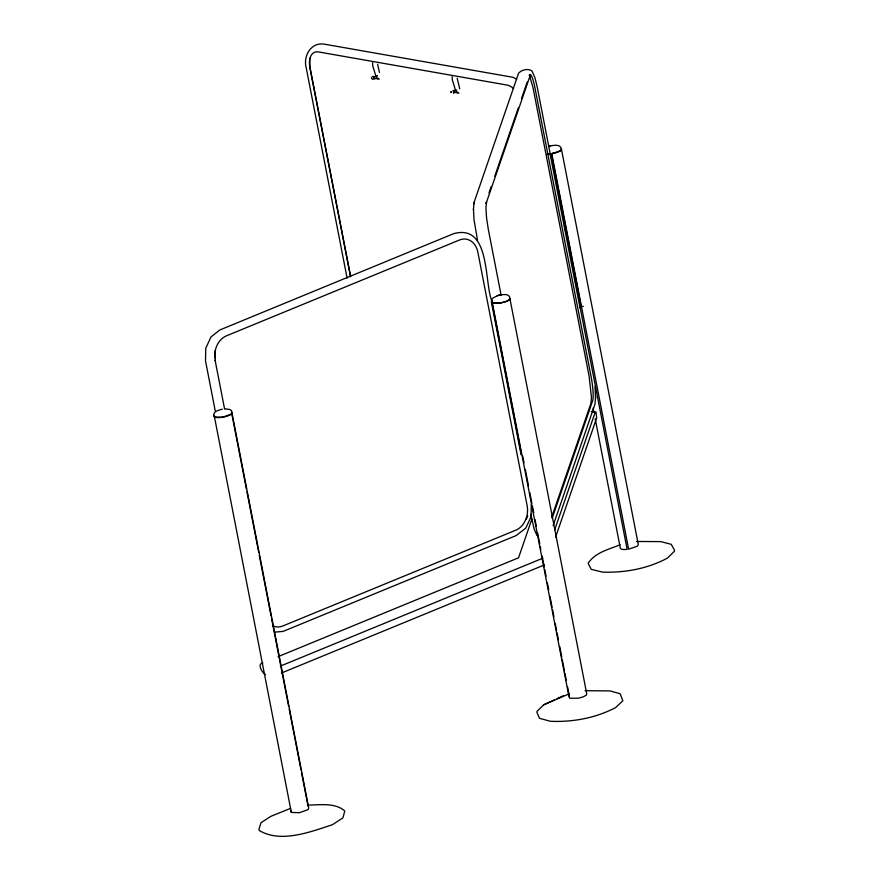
<?xml version="1.0" encoding="UTF-8"?>
<svg xmlns="http://www.w3.org/2000/svg" width="880" height="880" viewBox="0 0 880 880"><rect width="100%" height="100%" fill="white"/><g stroke="black" fill="none" stroke-linecap="round" stroke-linejoin="round"><path stroke-width="1.32" d="M215.16 360.679L215.38 350.218M531.3 504.207L531.036 516.802L525.822 528.088L516.252 535.535L283.129 631.389L274.395 632.17M477.521 240.24L474.012 219.769L473.473 208.736M595.551 397.859L595.023 386.826M473.374 209.836L474.111 202.279L518.551 73.282C521.587 69.718 528.022 68.134 532.015 70.994L534.908 77.594L537.218 87.021L550.374 154.726M473.957 203.808L474.111 202.279M595.661 396.759L594.924 404.327L553.146 525.58M489.005 192.962L491.227 186.505M494.78 176.187L518.331 107.822M521.444 98.791L527.219 82.027M530.541 74.437L486.101 203.434L486.519 201.949L485.925 207.977L486.574 217.91L488.268 229.086L501.171 295.46M531.872 519.112L518.54 557.799L278.047 656.678M551.705 517.198L590.876 403.513L591.47 397.43L589.105 376.123L533.005 87.505L529.287 74.866M552.211 518.133L592.647 400.741A19.382 2.948 81.5 0 0 591.096 376.673L534.996 88.055A19.382 2.948 81.5 0 0 529.441 75.57M554.642 529.98L595.254 412.126L591.206 411.411M555.577 537.196L596.651 417.989L596.002 411.928M231.858 412.522L231.231 414.15L222.662 417.219L214.478 416.977L214.203 415.514M526.185 519.299L527.747 515.922M377.168 76.054L377.388 75.581C373.637 76.208 371.745 79.75 378.235 78.397L377.751 78.111M456.731 90.024L453.255 90.706L453.728 92.598M569.074 693.88L543.642 704.847L537.262 711.139L536.866 712.195L539.473 718.311L550.418 721.281C572.803 722.282 595.661 718.014 615.593 707.608L622.82 700.832L620.158 693.748L610.126 690.91L585.09 690.701M549.791 154.275L553.542 153.087M579.579 307.494L580.426 306.889M498.575 295.284L493.207 297.825L491.711 299.629L569.019 696.85L569.69 698.236L578.292 698.225L583.286 696.828L586.432 695.046L586.674 693.484L509.795 298.023L509.564 299.585L506.418 301.367L501.424 302.764L492.822 302.775L492.151 301.389M543.642 704.847L554.301 699.952M557.161 698.588L563.475 695.706M583.33 306.306L579.942 306.724M262.856 662.926C256.828 663.542 262.097 673.068 265.65 674.652M280.368 666.105L542.74 558.228M281.457 673.024L544.368 564.927M290.576 808.39L270.82 816.332L261.008 822.767L258.852 829.62L259.424 830.61C281.072 843.381 310.486 831.842 332.343 824.758L342.892 817.905L344.806 810.964C334.719 802.274 319.803 805.09 307.384 805.09M620.125 544.786C608.85 549.395 594.979 552.508 588.159 563.31L591.25 569.316L602.58 572.132C624.91 572.869 647.768 568.7 667.546 558.041L674.344 551.287L674.498 550.154L671.22 544.302L660.77 541.607L636.559 541.486M499.697 294.976C502.722 294.734 508.365 293.403 509.652 297.022M561.022 147.554C558.602 143.77 552.123 145.552 548.471 146.498L549.923 146.08M497.178 295.669L499.851 294.932M453.464 93.038L454.19 91.839L453.222 90.354M379.324 79.145L377.729 79.057L376.651 77.979M458.887 93.126L457.303 93.038L456.225 91.96M222.376 409.156C219.307 410.058 214.28 410.905 213.642 414.612M372.207 76.648L373.648 76.373L374.627 77.869L374.308 78.958L372.46 79.332M453.431 92.675L457.798 92.367L457.314 92.092M225.346 408.881L229.823 409.497L231.55 410.718L308.726 807.994L308.099 809.611L299.53 812.691L291.346 812.449L214.478 416.977M516.67 79.222L513.161 77.33L324.467 44.187C310.904 41.778 302.852 56.386 306.284 68.145L347.105 278.157M537.009 535.601L534.116 529.001L530.783 514.261M455.807 91.168L452.287 79.728L452.122 76.692M376.233 77.198L372.724 65.758L372.559 62.722M459.767 88.858L457.16 78.221M379.456 72.468L377.597 64.251M565.279 228.932L565.796 231.616M569.712 251.779L570.24 254.474M579.92 306.438L627.143 549.384A9.185 2.552 -11 0 1 620.378 548.427L595.199 418.847M593.098 408.056L593.879 412.104M522.698 456.115L524.018 462.869M525.327 469.612L528.473 485.815M529.782 492.558L531.883 503.36M532.411 506.055L533.72 512.809M535.029 519.552L536.349 526.306M537.658 533.049L539.759 543.851M540.276 546.546L540.804 549.241M542.113 555.995L544.214 566.797M544.742 569.492L546.051 576.235M547.36 582.989L548.68 589.743M549.989 596.486L552.09 607.288M552.607 609.983L553.927 616.737M555.236 623.48L556.545 630.234M557.073 632.929L558.382 639.672M559.691 646.426L561.792 657.228M562.32 659.923L564.421 670.725M564.938 673.42L566.258 680.163M567.567 686.917L569.404 696.366M491.766 300.795C484.099 281.974 490.633 223.454 453.673 233.662L219.747 330.011L210.98 336.963L205.766 348.249L205.502 360.844L215.259 411.026M491.689 301.147L521.477 454.366M491.304 301.488L521.081 454.718M350.559 276.111L309.914 67.034L309.749 58.212M350.537 276.782L309.969 68.09A19.382 10.923 67.6 0 1 318.406 51.92L507.089 85.063A19.382 10.923 67.6 0 1 513.557 88.561M231.473 412.181L246.422 489.115M246.95 491.81L258.753 552.541M259.281 555.247L271.084 615.978M271.612 618.684L288.662 706.409M289.19 709.115L300.993 769.846M301.521 772.552L308.077 806.289M215.105 360.228L224.609 409.09M291.082 810.975L291.346 812.449M560.934 148.599A9.185 2.552 -11 0 1 557.876 152.119A9.185 2.552 -11 0 1 547.052 154.055M509.597 297.869A9.185 2.552 -11 0 1 502.018 302.643A9.185 2.552 -11 0 1 492.085 301.543M231.924 412.632A9.185 2.552 -11 0 1 222.134 417.307A9.185 2.552 -11 0 1 214.39 415.305M214.775 357.83A19.382 15.081 -80 0 1 226.369 335.863L459.492 240.009A19.382 15.081 -80 0 1 477.851 252.197L527.153 505.78A19.382 15.081 -80 0 1 515.889 530.145L282.766 625.999A19.382 15.081 -80 0 1 272.437 625.658M371.492 77.737L371.657 78.529L371.492 77.737M451.055 91.718L451.22 92.499L451.055 91.718M561.418 149.061L560.56 150.711L551.771 153.725L628.639 549.186L637.428 546.183L638.286 544.533L561.418 149.061M551.375 153.692L550.209 154.484L579.997 307.703L581.163 306.911L551.375 153.692"/></g></svg>
